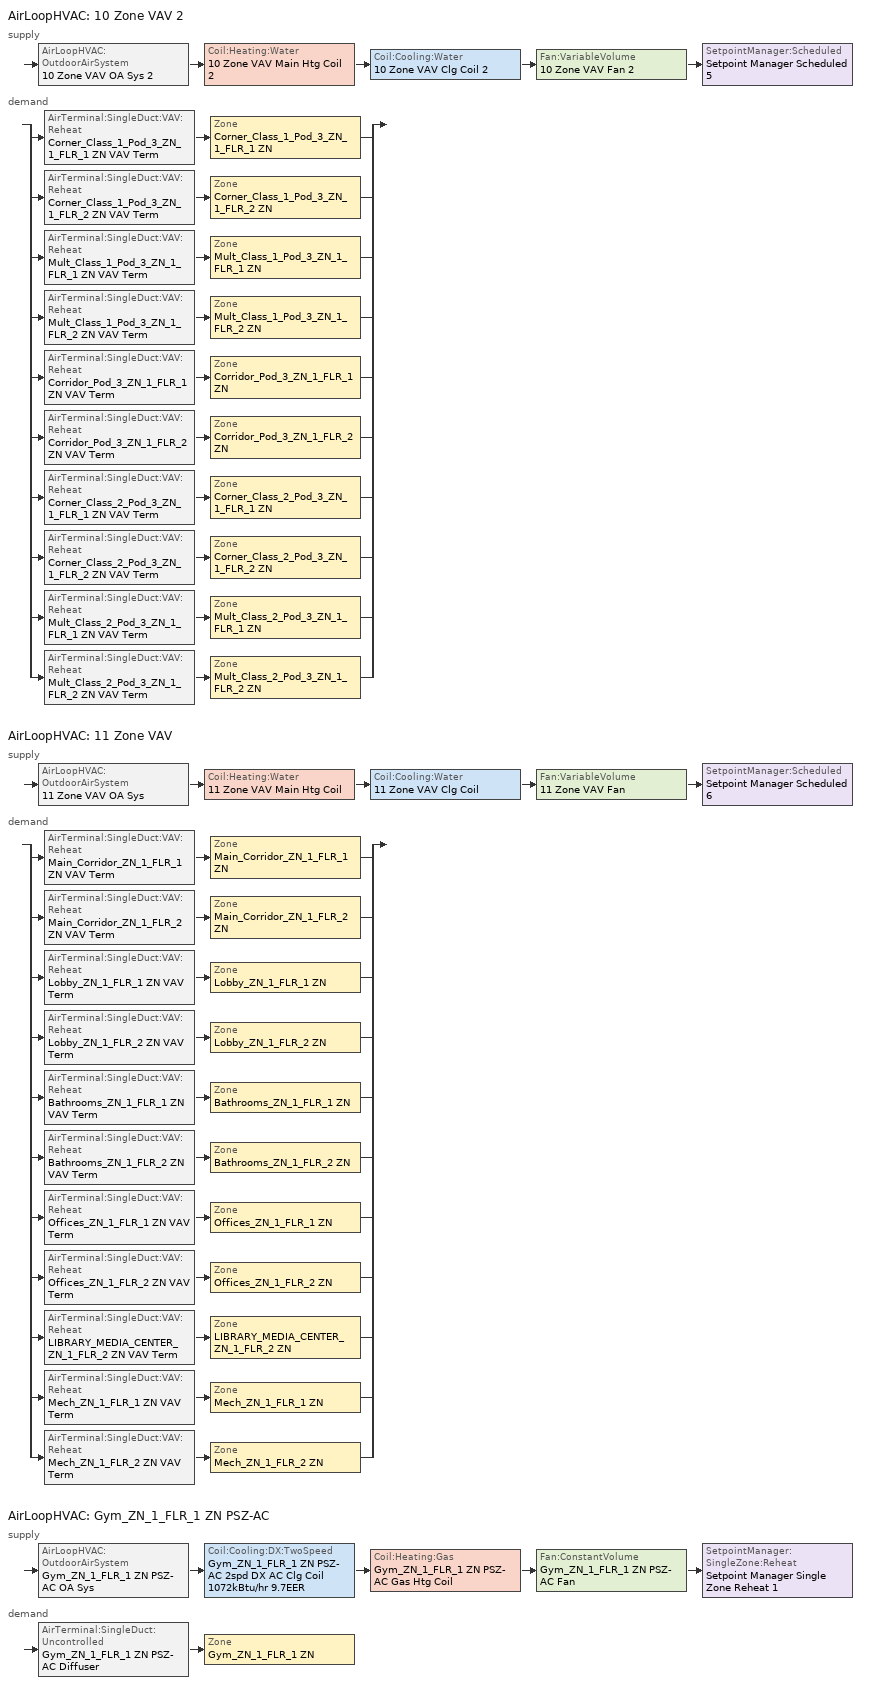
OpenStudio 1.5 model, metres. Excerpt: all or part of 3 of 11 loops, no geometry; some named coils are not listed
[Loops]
AirLoopHVAC '10 Zone VAV 2'
 supply: AirLoopHVAC:OutdoorAirSystem '10 Zone VAV OA Sys 2' > Coil:Heating:Water '10 Zone VAV Main Htg Coil 2' > Coil:Cooling:Water '10 Zone VAV Clg Coil 2' > Fan:VariableVolume '10 Zone VAV Fan 2' > SetpointManager:Scheduled 'Setpoint Manager Scheduled 5'
 demand: split
  | AirTerminal:SingleDuct:VAV:Reheat 'Corner_Class_1_Pod_3_ZN_1_FLR_1 ZN VAV Term' > Zone 'Corner_Class_1_Pod_3_ZN_1_FLR_1 ZN'
  | AirTerminal:SingleDuct:VAV:Reheat 'Corner_Class_1_Pod_3_ZN_1_FLR_2 ZN VAV Term' > Zone 'Corner_Class_1_Pod_3_ZN_1_FLR_2 ZN'
  | AirTerminal:SingleDuct:VAV:Reheat 'Mult_Class_1_Pod_3_ZN_1_FLR_1 ZN VAV Term' > Zone 'Mult_Class_1_Pod_3_ZN_1_FLR_1 ZN'
  | AirTerminal:SingleDuct:VAV:Reheat 'Mult_Class_1_Pod_3_ZN_1_FLR_2 ZN VAV Term' > Zone 'Mult_Class_1_Pod_3_ZN_1_FLR_2 ZN'
  | AirTerminal:SingleDuct:VAV:Reheat 'Corridor_Pod_3_ZN_1_FLR_1 ZN VAV Term' > Zone 'Corridor_Pod_3_ZN_1_FLR_1 ZN'
  | AirTerminal:SingleDuct:VAV:Reheat 'Corridor_Pod_3_ZN_1_FLR_2 ZN VAV Term' > Zone 'Corridor_Pod_3_ZN_1_FLR_2 ZN'
  | AirTerminal:SingleDuct:VAV:Reheat 'Corner_Class_2_Pod_3_ZN_1_FLR_1 ZN VAV Term' > Zone 'Corner_Class_2_Pod_3_ZN_1_FLR_1 ZN'
  | AirTerminal:SingleDuct:VAV:Reheat 'Corner_Class_2_Pod_3_ZN_1_FLR_2 ZN VAV Term' > Zone 'Corner_Class_2_Pod_3_ZN_1_FLR_2 ZN'
  | AirTerminal:SingleDuct:VAV:Reheat 'Mult_Class_2_Pod_3_ZN_1_FLR_1 ZN VAV Term' > Zone 'Mult_Class_2_Pod_3_ZN_1_FLR_1 ZN'
  | AirTerminal:SingleDuct:VAV:Reheat 'Mult_Class_2_Pod_3_ZN_1_FLR_2 ZN VAV Term' > Zone 'Mult_Class_2_Pod_3_ZN_1_FLR_2 ZN'
AirLoopHVAC '11 Zone VAV'
 supply: AirLoopHVAC:OutdoorAirSystem '11 Zone VAV OA Sys' > Coil:Heating:Water '11 Zone VAV Main Htg Coil' > Coil:Cooling:Water '11 Zone VAV Clg Coil' > Fan:VariableVolume '11 Zone VAV Fan' > SetpointManager:Scheduled 'Setpoint Manager Scheduled 6'
 demand: split
  | AirTerminal:SingleDuct:VAV:Reheat 'Main_Corridor_ZN_1_FLR_1 ZN VAV Term' > Zone 'Main_Corridor_ZN_1_FLR_1 ZN'
  | AirTerminal:SingleDuct:VAV:Reheat 'Main_Corridor_ZN_1_FLR_2 ZN VAV Term' > Zone 'Main_Corridor_ZN_1_FLR_2 ZN'
  | AirTerminal:SingleDuct:VAV:Reheat 'Lobby_ZN_1_FLR_1 ZN VAV Term' > Zone 'Lobby_ZN_1_FLR_1 ZN'
  | AirTerminal:SingleDuct:VAV:Reheat 'Lobby_ZN_1_FLR_2 ZN VAV Term' > Zone 'Lobby_ZN_1_FLR_2 ZN'
  | AirTerminal:SingleDuct:VAV:Reheat 'Bathrooms_ZN_1_FLR_1 ZN VAV Term' > Zone 'Bathrooms_ZN_1_FLR_1 ZN'
  | AirTerminal:SingleDuct:VAV:Reheat 'Bathrooms_ZN_1_FLR_2 ZN VAV Term' > Zone 'Bathrooms_ZN_1_FLR_2 ZN'
  | AirTerminal:SingleDuct:VAV:Reheat 'Offices_ZN_1_FLR_1 ZN VAV Term' > Zone 'Offices_ZN_1_FLR_1 ZN'
  | AirTerminal:SingleDuct:VAV:Reheat 'Offices_ZN_1_FLR_2 ZN VAV Term' > Zone 'Offices_ZN_1_FLR_2 ZN'
  | AirTerminal:SingleDuct:VAV:Reheat 'LIBRARY_MEDIA_CENTER_ZN_1_FLR_2 ZN VAV Term' > Zone 'LIBRARY_MEDIA_CENTER_ZN_1_FLR_2 ZN'
  | AirTerminal:SingleDuct:VAV:Reheat 'Mech_ZN_1_FLR_1 ZN VAV Term' > Zone 'Mech_ZN_1_FLR_1 ZN'
  | AirTerminal:SingleDuct:VAV:Reheat 'Mech_ZN_1_FLR_2 ZN VAV Term' > Zone 'Mech_ZN_1_FLR_2 ZN'
AirLoopHVAC 'Gym_ZN_1_FLR_1 ZN PSZ-AC'
 supply: AirLoopHVAC:OutdoorAirSystem 'Gym_ZN_1_FLR_1 ZN PSZ-AC OA Sys' > Coil:Cooling:DX:TwoSpeed 'Gym_ZN_1_FLR_1 ZN PSZ-AC 2spd DX AC Clg Coil 1072kBtu/hr 9.7EER' > Coil:Heating:Gas 'Gym_ZN_1_FLR_1 ZN PSZ-AC Gas Htg Coil' > Fan:ConstantVolume 'Gym_ZN_1_FLR_1 ZN PSZ-AC Fan' > SetpointManager:SingleZone:Reheat 'Setpoint Manager Single Zone Reheat 1'
 demand: AirTerminal:SingleDuct:Uncontrolled 'Gym_ZN_1_FLR_1 ZN PSZ-AC Diffuser' > Zone 'Gym_ZN_1_FLR_1 ZN'
[Sizing:Zone] Zone Cooling Design Supply Air Temperature {C}=14; Zone Heating Design Supply Air Temperature {C}=40; Zone Cooling Design Supply Air Humidity Ratio {kg-H2O/kg-air}=0.0085; Zone Heating Design Supply Air Humidity Ratio {kg-H2O/kg-air}=0.008; Cooling Design Air Flow Method=DesignDay; Heating Design Air Flow Method=DesignDay
Offices_ZN_1_FLR_1 ZN; Lobby_ZN_1_FLR_2 ZN; Corridor_Pod_3_ZN_1_FLR_2 ZN; Mult_Class_2_Pod_3_ZN_1_FLR_1 ZN; Main_Corridor_ZN_1_FLR_2 ZN; Main_Corridor_ZN_1_FLR_1 ZN; Lobby_ZN_1_FLR_1 ZN; Mech_ZN_1_FLR_2 ZN; Corridor_Pod_3_ZN_1_FLR_1 ZN; Gym_ZN_1_FLR_1 ZN; Offices_ZN_1_FLR_2 ZN; Mult_Class_2_Pod_3_ZN_1_FLR_2 ZN; Bathrooms_ZN_1_FLR_2 ZN; LIBRARY_MEDIA_CENTER_ZN_1_FLR_2 ZN; Corner_Class_1_Pod_3_ZN_1_FLR_1 ZN; Mech_ZN_1_FLR_1 ZN; Bathrooms_ZN_1_FLR_1 ZN; Mult_Class_1_Pod_3_ZN_1_FLR_1 ZN; Corner_Class_1_Pod_3_ZN_1_FLR_2 ZN; Mult_Class_1_Pod_3_ZN_1_FLR_2 ZN; Corner_Class_2_Pod_3_ZN_1_FLR_1 ZN; Corner_Class_2_Pod_3_ZN_1_FLR_2 ZN
[Zone equipment]
Offices_ZN_1_FLR_1 ZN: Offices_ZN_1_FLR_1 ZN VAV Term
Lobby_ZN_1_FLR_2 ZN: Lobby_ZN_1_FLR_2 ZN VAV Term
Corridor_Pod_3_ZN_1_FLR_2 ZN: Corridor_Pod_3_ZN_1_FLR_2 ZN VAV Term
Mult_Class_2_Pod_3_ZN_1_FLR_1 ZN: Mult_Class_2_Pod_3_ZN_1_FLR_1 ZN VAV Term
Main_Corridor_ZN_1_FLR_2 ZN: Main_Corridor_ZN_1_FLR_2 ZN VAV Term
Main_Corridor_ZN_1_FLR_1 ZN: Main_Corridor_ZN_1_FLR_1 ZN VAV Term
Lobby_ZN_1_FLR_1 ZN: Lobby_ZN_1_FLR_1 ZN VAV Term
Mech_ZN_1_FLR_2 ZN: Mech_ZN_1_FLR_2 ZN VAV Term
Corridor_Pod_3_ZN_1_FLR_1 ZN: Corridor_Pod_3_ZN_1_FLR_1 ZN VAV Term
Gym_ZN_1_FLR_1 ZN: Gym_ZN_1_FLR_1 ZN PSZ-AC Diffuser
Offices_ZN_1_FLR_2 ZN: Offices_ZN_1_FLR_2 ZN VAV Term
Mult_Class_2_Pod_3_ZN_1_FLR_2 ZN: Mult_Class_2_Pod_3_ZN_1_FLR_2 ZN VAV Term
Bathrooms_ZN_1_FLR_2 ZN: Bathrooms_ZN_1_FLR_2 ZN VAV Term
LIBRARY_MEDIA_CENTER_ZN_1_FLR_2 ZN: LIBRARY_MEDIA_CENTER_ZN_1_FLR_2 ZN VAV Term
Corner_Class_1_Pod_3_ZN_1_FLR_1 ZN: Corner_Class_1_Pod_3_ZN_1_FLR_1 ZN VAV Term
Mech_ZN_1_FLR_1 ZN: Mech_ZN_1_FLR_1 ZN VAV Term
Bathrooms_ZN_1_FLR_1 ZN: Bathrooms_ZN_1_FLR_1 ZN VAV Term
Mult_Class_1_Pod_3_ZN_1_FLR_1 ZN: Mult_Class_1_Pod_3_ZN_1_FLR_1 ZN VAV Term
Corner_Class_1_Pod_3_ZN_1_FLR_2 ZN: Corner_Class_1_Pod_3_ZN_1_FLR_2 ZN VAV Term
Mult_Class_1_Pod_3_ZN_1_FLR_2 ZN: Mult_Class_1_Pod_3_ZN_1_FLR_2 ZN VAV Term
Corner_Class_2_Pod_3_ZN_1_FLR_1 ZN: Corner_Class_2_Pod_3_ZN_1_FLR_1 ZN VAV Term
Corner_Class_2_Pod_3_ZN_1_FLR_2 ZN: Corner_Class_2_Pod_3_ZN_1_FLR_2 ZN VAV Term
[SetpointManager:Scheduled] Control Variable=Temperature
Name | Schedule
Setpoint Manager Scheduled 5 | Supply Air Temp - 55F 2
Setpoint Manager Scheduled 6 | Supply Air Temp - 55F 3
[AirLoopHVAC]
Name | Design Supply Air Flow Rate {m3/s}
10 Zone VAV 2 | 12.5602
11 Zone VAV | 16.5955
Gym_ZN_1_FLR_1 ZN PSZ-AC | 16.22
[Sizing:System] Type of Load to Size On=Sensible; Preheat Design Temperature {C}=7; Preheat Design Humidity Ratio {kg-H2O/kg-Air}=0.008; Precool Design Temperature {C}=12.8; Precool Design Humidity Ratio {kg-H2O/kg-Air}=0.008; Central Cooling Design Supply Air Temperature {C}=12.8; Sizing Option=Coincident; 100% Outdoor Air in Cooling=No; 100% Outdoor Air in Heating=No; Central Cooling Design Supply Air Humidity Ratio {kg-H2O/kg-Air}=0.0085; Central Heating Design Supply Air Humidity Ratio {kg-H2O/kg-Air}=0.008; Cooling Design Air Flow Method=DesignDay; Cooling Design Air Flow Rate {m3/s}=0; Heating Design Air Flow Method=DesignDay; Heating Design Air Flow Rate {m3/s}=0
Name | Design Outdoor Air Flow Rate {m3/s} | Minimum System Air Flow Ratio | Central Heating Design Supply Air Temperature {C} | System Outdoor Air Method
10 Zone VAV 2 | 12.5602 | 0.3 | 16.7 | VentilationRateProcedure
11 Zone VAV | 16.5955 | 0.3 | 16.7 | VentilationRateProcedure
Gym_ZN_1_FLR_1 ZN PSZ-AC | 16.22 | 1 | 40 | ZoneSum
[Fan:VariableVolume] Availability Schedule=Always On Discrete; Pressure Rise {Pa}=1389.92; Fan Power Minimum Flow Rate Input Method=FixedFlowRate; Fan Power Minimum Flow Fraction=0; Fan Power Minimum Air Flow Rate {m3/s}=0; Motor In Airstream Fraction=1; Fan Power Coefficient 1=0.0407599; Fan Power Coefficient 2=0.088045; Fan Power Coefficient 3=-0.0729261; Fan Power Coefficient 4=0.94374; Fan Power Coefficient 5=0
Name | Fan Efficiency | Maximum Flow Rate {m3/s} | Motor Efficiency
10 Zone VAV Fan 2 | 0.61165 | 12.5602 | 0.941
11 Zone VAV Fan | 0.61425 | 16.5955 | 0.945
[Controller:OutdoorAir] Economizer Control Type=NoEconomizer; Economizer Control Action Type=ModulateFlow; Economizer Maximum Limit Dry-Bulb Temperature {C}=28; Economizer Maximum Limit Enthalpy {J/kg}=64000; Economizer Minimum Limit Dry-Bulb Temperature {C}=-100; Lockout Type=NoLockout; Minimum Limit Type=FixedMinimum; High Humidity Control=No; Heat Recovery Bypass Control Type=BypassWhenOAFlowGreaterThanMinimum
Name | Minimum Outdoor Air Flow Rate {m3/s} | Maximum Outdoor Air Flow Rate {m3/s} | Minimum Outdoor Air Schedule | Controller Mechanical Ventilation
Controller Outdoor Air 3 | 12.5602 | 12.5602 | Motorized OA Damper Schedule 2 | Controller Mechanical Ventilation 3
Controller Outdoor Air 4 | 16.5955 | 16.5955 | Motorized OA Damper Schedule 3 | Controller Mechanical Ventilation 4
Controller Outdoor Air 5 | 3.011424 | 16.22 | Motorized OA Damper Schedule 4 | Controller Mechanical Ventilation 5
[Controller:MechanicalVentilation] Availability Schedule=Always On Discrete; System Outdoor Air Method=ZoneSum
Controller Mechanical Ventilation 3; Controller Mechanical Ventilation 4; Controller Mechanical Ventilation 5
[AirLoopHVAC:OutdoorAirSystem]
Name | Controller
10 Zone VAV OA Sys 2 | Controller Outdoor Air 3
11 Zone VAV OA Sys | Controller Outdoor Air 4
Gym_ZN_1_FLR_1 ZN PSZ-AC OA Sys | Controller Outdoor Air 5
[AirTerminal:SingleDuct:VAV:Reheat] Availability Schedule=Always On Discrete; Zone Minimum Air Flow Input Method=Constant; Constant Minimum Air Flow Fraction=0.3; Fixed Minimum Air Flow Rate {m3/s}=0; Minimum Hot Water or Steam Flow Rate {m3/s}=0; Convergence Tolerance=0.001; Damper Heating Action=Normal; Maximum Reheat Air Temperature {C}=35
Name | Maximum Air Flow Rate {m3/s} | Reheat Coil | Maximum Hot Water or Steam Flow Rate {m3/s} | Maximum Flow per Zone Floor Area During Reheat {m3/s-m2} | Maximum Flow Fraction During Reheat
Corner_Class_1_Pod_3_ZN_1_FLR_1 ZN VAV Term | 0.561003 | Corner_Class_1_Pod_3_ZN_1_FLR_1 ZN Rht Coil | 8.25726e-05 | 0.002032 | 0.358586
Corner_Class_1_Pod_3_ZN_1_FLR_2 ZN VAV Term | 0.722277 | Corner_Class_1_Pod_3_ZN_1_FLR_2 ZN Rht Coil | 0.000131768 | 0.00218872 | 0.3
Mult_Class_1_Pod_3_ZN_1_FLR_1 ZN VAV Term | 1.83812 | Mult_Class_1_Pod_3_ZN_1_FLR_1 ZN Rht Coil | 0.000217728 | 0.002032 | 0.527313
Mult_Class_1_Pod_3_ZN_1_FLR_2 ZN VAV Term | 2.49608 | Mult_Class_1_Pod_3_ZN_1_FLR_2 ZN Rht Coil | 0.000430295 | 0.002032 | 0.388315
Corridor_Pod_3_ZN_1_FLR_1 ZN VAV Term | 0.501354 | Corridor_Pod_3_ZN_1_FLR_1 ZN Rht Coil | 9.41844e-05 | 0.00156673 | 1
Corridor_Pod_3_ZN_1_FLR_2 ZN VAV Term | 0.901977 | Corridor_Pod_3_ZN_1_FLR_2 ZN Rht Coil | 0.000380111 | 0.002032 | 0.720906
Corner_Class_2_Pod_3_ZN_1_FLR_1 ZN VAV Term | 0.554877 | Corner_Class_2_Pod_3_ZN_1_FLR_1 ZN Rht Coil | 8.23091e-05 | 0.002032 | 0.362545
Corner_Class_2_Pod_3_ZN_1_FLR_2 ZN VAV Term | 0.711327 | Corner_Class_2_Pod_3_ZN_1_FLR_2 ZN Rht Coil | 0.000131725 | 0.00215554 | 0.3
Mult_Class_2_Pod_3_ZN_1_FLR_1 ZN VAV Term | 1.82303 | Mult_Class_2_Pod_3_ZN_1_FLR_1 ZN Rht Coil | 0.000219411 | 0.002032 | 0.531679
Mult_Class_2_Pod_3_ZN_1_FLR_2 ZN VAV Term | 2.45534 | Mult_Class_2_Pod_3_ZN_1_FLR_2 ZN Rht Coil | 0.000432235 | 0.002032 | 0.394757
Main_Corridor_ZN_1_FLR_1 ZN VAV Term | 1.95661 | Main_Corridor_ZN_1_FLR_1 ZN Rht Coil | 0.000402894 | 0.00171633 | 1
Main_Corridor_ZN_1_FLR_2 ZN VAV Term | 3.39814 | Main_Corridor_ZN_1_FLR_2 ZN Rht Coil | 0.00149944 | 0.002032 | 0.681691
Lobby_ZN_1_FLR_1 ZN VAV Term | 0.338792 | Lobby_ZN_1_FLR_1 ZN Rht Coil | 7.03405e-05 | 0.0016133 | 1
Lobby_ZN_1_FLR_2 ZN VAV Term | 0.584277 | Lobby_ZN_1_FLR_2 ZN Rht Coil | 0.000165276 | 0.002032 | 0.730339
Bathrooms_ZN_1_FLR_1 ZN VAV Term | 0.477591 | Bathrooms_ZN_1_FLR_1 ZN Rht Coil | 0.000162838 | 0.002032 | 0.893484
Bathrooms_ZN_1_FLR_2 ZN VAV Term | 0.767772 | Bathrooms_ZN_1_FLR_2 ZN Rht Coil | 0.000359258 | 0.002032 | 0.55579
Offices_ZN_1_FLR_1 ZN VAV Term | 1.57005 | Offices_ZN_1_FLR_1 ZN Rht Coil | 0.000204655 | 0.002032 | 0.688529
Offices_ZN_1_FLR_2 ZN VAV Term | 2.21922 | Offices_ZN_1_FLR_2 ZN Rht Coil | 0.000427009 | 0.002032 | 0.487118
LIBRARY_MEDIA_CENTER_ZN_1_FLR_2 ZN VAV Term | 4.12187 | LIBRARY_MEDIA_CENTER_ZN_1_FLR_2 ZN Rht Coil | 0.00056461 | 0.002032 | 0.414103
Mech_ZN_1_FLR_1 ZN VAV Term | 0.424973 | Mech_ZN_1_FLR_1 ZN Rht Coil | 3.88659e-05 | 0.00124261 | 1
Mech_ZN_1_FLR_2 ZN VAV Term | 0.776707 | Mech_ZN_1_FLR_2 ZN Rht Coil | 0.000315568 | 0.002032 | 0.894731
[Fan:ConstantVolume]
Gym_ZN_1_FLR_1 ZN PSZ-AC Fan: Availability Schedule=Always On Discrete; Fan Efficiency=0.61165; Pressure Rise {Pa}=1018.77; Maximum Flow Rate {m3/s}=16.22; Motor Efficiency=0.941
[Coil:Heating:Gas]
Gym_ZN_1_FLR_1 ZN PSZ-AC Gas Htg Coil: Availability Schedule=Always On Discrete; Gas Burner Efficiency=0.8; Nominal Capacity {W}=406229; Parasitic Electric Load {W}=0; Parasitic Gas Load {W}=0
[Coil:Cooling:DX:TwoSpeed]
Gym_ZN_1_FLR_1 ZN PSZ-AC 2spd DX AC Clg Coil 1072kBtu/hr 9.7EER: Availability Schedule=Always On Discrete; Rated High Speed Total Cooling Capacity {W}=314235; Rated High Speed Sensible Heat Ratio=0.745144; Rated High Speed COP {W/W}=3.36599; Rated High Speed Air Flow Rate {m3/s}=16.22; Total Cooling Capacity Function of Temperature Curve=Curve Biquadratic 1; Total Cooling Capacity Function of Flow Fraction Curve=Curve Quadratic 1; Energy Input Ratio Function of Temperature Curve=Curve Biquadratic 2; Energy Input Ratio Function of Flow Fraction Curve=Curve Quadratic 2; Part Load Fraction Correlation Curve=Curve Quadratic 3; Rated Low Speed Total Cooling Capacity {W}=104735; Rated Low Speed Sensible Heat Ratio=0.69; Rated Low Speed COP {W/W}=3.36599; Rated Low Speed Air Flow Rate {m3/s}=5.40613; Low Speed Total Cooling Capacity Function of Temperature Curve=Curve Biquadratic 3; Low Speed Energy Input Ratio Function of Temperature Curve=Curve Biquadratic 4; Condenser Type=AirCooled; High Speed Evaporative Condenser Effectiveness=0; High Speed Evaporative Condenser Air Flow Rate {m3/s}=Autosize; High Speed Evaporative Condenser Pump Rated Power Consumption {W}=Autosize; Low Speed Evaporative Condenser Effectiveness=0; Low Speed Evaporative Condenser Air Flow Rate {m3/s}=Autosize; Low Speed Evaporative Condenser Pump Rated Power Consumption {W}=Autosize; Basin Heater Capacity {W/K}=10; Basin Heater Setpoint Temperature {C}=2
[SetpointManager:SingleZone:Reheat]
Setpoint Manager Single Zone Reheat 1: Minimum Supply Air Temperature {C}=10; Maximum Supply Air Temperature {C}=50; Control Zone=Gym_ZN_1_FLR_1 ZN
[AirTerminal:SingleDuct:Uncontrolled]
Gym_ZN_1_FLR_1 ZN PSZ-AC Diffuser: Availability Schedule=Always On Discrete; Maximum Air Flow Rate {m3/s}=16.2172
[Schedule:Constant]
Always On Discrete: Value=1
[Schedule:Ruleset]
Name | Default Day Schedule | Summer Design Day Schedule | Winter Design Day Schedule
Motorized OA Damper Schedule 2 | Motorized OA Damper Schedule Weekdays 4 | Motorized OA Damper Schedule Weekdays 5 | Motorized OA Damper Schedule Saturday 5
Supply Air Temp - 55F 2 | Supply Air Temp - 55F Default 2
Motorized OA Damper Schedule 3 | Motorized OA Damper Schedule Weekdays 6 | Motorized OA Damper Schedule Weekdays 7 | Motorized OA Damper Schedule Saturday 7
Supply Air Temp - 55F 3 | Supply Air Temp - 55F Default 3
Motorized OA Damper Schedule 4 | Motorized OA Damper Schedule Weekdays 8 | Motorized OA Damper Schedule Weekdays 9 | Motorized OA Damper Schedule Saturday 9
[Schedule:Day]
Motorized OA Damper Schedule Weekdays 4; Motorized OA Damper Schedule Weekdays 5; Motorized OA Damper Schedule Weekdays 6; Motorized OA Damper Schedule Weekdays 7; Motorized OA Damper Schedule Weekdays 8; Motorized OA Damper Schedule Weekdays 9: 7, 0, 0, 22, 0, 1, 24, 0, 0
Motorized OA Damper Schedule Saturday 4; Motorized OA Damper Schedule Saturday 5; Motorized OA Damper Schedule Saturday 6; Motorized OA Damper Schedule Saturday 7; Motorized OA Damper Schedule Saturday 8; Motorized OA Damper Schedule Saturday 9: 7, 0, 0, 18, 0, 1, 24, 0, 0
Motorized OA Damper Schedule Sunday 2; Motorized OA Damper Schedule Sunday 3; Motorized OA Damper Schedule Sunday 4: 24, 0, 0
Supply Air Temp - 55F Default 2; Supply Air Temp - 55F Default 3: 24, 0, 12.7778
[Schedule:Rule]
Name | Schedule Ruleset | Rule Order | Day Schedule | Apply Saturday | Apply Sunday
Motorized OA Damper Schedule Saturday Rule 2 | Motorized OA Damper Schedule 2 | 1 | Motorized OA Damper Schedule Saturday 4 | Yes
Motorized OA Damper Schedule Sunday Rule 2 | Motorized OA Damper Schedule 2 | 0 | Motorized OA Damper Schedule Sunday 2 |  | Yes
Motorized OA Damper Schedule Saturday Rule 3 | Motorized OA Damper Schedule 3 | 1 | Motorized OA Damper Schedule Saturday 6 | Yes
Motorized OA Damper Schedule Sunday Rule 3 | Motorized OA Damper Schedule 3 | 0 | Motorized OA Damper Schedule Sunday 3 |  | Yes
Motorized OA Damper Schedule Saturday Rule 4 | Motorized OA Damper Schedule 4 | 1 | Motorized OA Damper Schedule Saturday 8 | Yes
Motorized OA Damper Schedule Sunday Rule 4 | Motorized OA Damper Schedule 4 | 0 | Motorized OA Damper Schedule Sunday 4 |  | Yes
[Curve:Biquadratic] Minimum Value of x {BasedOnField A2}=17; Maximum Value of x {BasedOnField A2}=22; Minimum Value of y {BasedOnField A3}=13; Maximum Value of y {BasedOnField A3}=46
Name | Coefficient1 Constant | Coefficient2 x | Coefficient3 x**2 | Coefficient4 y | Coefficient5 y**2 | Coefficient6 x*y
Curve Biquadratic 1; Curve Biquadratic 3 | 0.42415 | 0.04426 | -0.00042 | 0.00333 | -8e-005 | -0.00021
Curve Biquadratic 2; Curve Biquadratic 4 | 1.23649 | -0.02431 | 0.00057 | -0.01434 | 0.00063 | -0.00038
[Curve:Quadratic]
Name | Coefficient1 Constant | Coefficient2 x | Coefficient3 x**2 | Minimum Value of x {BasedOnField A2} | Maximum Value of x {BasedOnField A2}
Curve Quadratic 1 | 0.77136 | 0.34053 | -0.11088 | 0.75918 | 1.13877
Curve Quadratic 2 | 1.2055 | -0.32953 | 0.12308 | 0.75918 | 1.13877
Curve Quadratic 3 | 0.771 | 0.229 | 0 | 0 | 1
